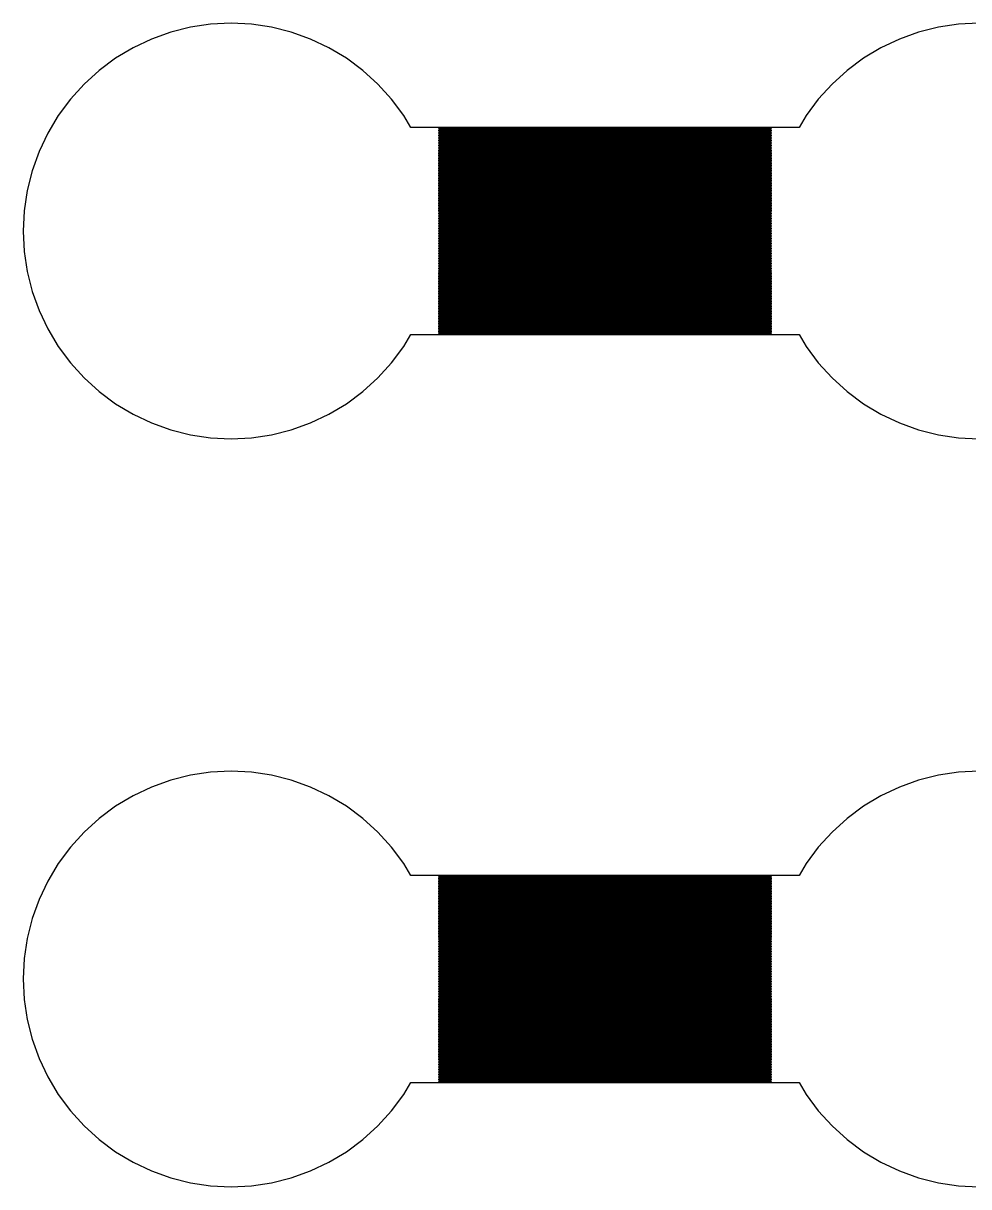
# Model space of a CAD drawing. Extents: x -73 to 181, y -8 to 80.
# Drawn here: x 2 to 13.38, y 2 to 16 of the extents above; entities that cross this region are included whole.
import ezdxf

# ---------------------------------------------------------------- set-up
doc = ezdxf.new("R2010")
doc.units = 0

msp = doc.modelspace()

# ---------------------------------------------------------------- linework, layer by layer
for p, q in [((4.25496, 15.988), (4.01228, 15.952)), ((4.5, 16), (4.25496, 15.988)), ((4.74506, 15.988), (4.5, 16)), ((4.98773, 15.952), (4.74506, 15.988)), ((13.2549, 15.988), (13.0123, 15.952)), ((13.5, 16), (13.2549, 15.988)), ((3.77429, 15.8923), (3.5433, 15.8097)), ((4.01228, 15.952), (3.77429, 15.8923)), ((5.22572, 15.8923), (4.98773, 15.952)), ((5.45671, 15.8097), (5.22572, 15.8923)), ((12.7743, 15.8923), (12.5433, 15.8097)), ((13.0123, 15.952), (12.7743, 15.8923)), ((3.32152, 15.7048), (3.11108, 15.5787)), ((3.5433, 15.8097), (3.32152, 15.7048)), ((5.6785, 15.7048), (5.45671, 15.8097)), ((5.88893, 15.5787), (5.6785, 15.7048)), ((12.3215, 15.7048), (12.1111, 15.5787)), ((12.5433, 15.8097), (12.3215, 15.7048)), ((3.11108, 15.5787), (2.91403, 15.4325)), ((6.08598, 15.4325), (5.88893, 15.5787)), ((12.1111, 15.5787), (11.914, 15.4325)), ((2.91403, 15.4325), (2.73224, 15.2678)), ((6.26778, 15.2678), (6.08598, 15.4325)), ((11.914, 15.4325), (11.7322, 15.2678)), ((2.73224, 15.2678), (2.56747, 15.086)), ((6.43254, 15.086), (6.26778, 15.2678)), ((11.7322, 15.2678), (11.5675, 15.086)), ((2.56747, 15.086), (2.42134, 14.8889)), ((6.57867, 14.8889), (6.43254, 15.086)), ((11.5675, 15.086), (11.4213, 14.8889)), ((2.42134, 14.8889), (2.29521, 14.6785)), ((6.66493, 14.745), (6.57867, 14.8889)), ((11.4213, 14.8889), (11.3351, 14.745)), ((11.3351, 14.745), (6.66493, 14.745)), ((7, 14.725), (7, 14.735)), ((7, 14.735), (11, 14.735)), ((11, 14.725), (7, 14.725)), ((7, 14.705), (7, 14.715)), ((7, 14.715), (11, 14.715)), ((11, 14.705), (7, 14.705)), ((11, 14.735), (11, 14.725)), ((11, 14.715), (11, 14.705)), ((2.29521, 14.6785), (2.19031, 14.4567)), ((7, 14.685), (7, 14.695)), ((7, 14.695), (11, 14.695)), ((11, 14.685), (7, 14.685)), ((7, 14.665), (7, 14.675)), ((7, 14.675), (11, 14.675)), ((11, 14.665), (7, 14.665)), ((7, 14.645), (7, 14.655)), ((7, 14.655), (11, 14.655)), ((11, 14.645), (7, 14.645)), ((7, 14.625), (7, 14.635)), ((7, 14.635), (11, 14.635)), ((11, 14.625), (7, 14.625)), ((7, 14.605), (7, 14.615)), ((7, 14.615), (11, 14.615)), ((11, 14.605), (7, 14.605)), ((7, 14.585), (7, 14.595)), ((7, 14.595), (11, 14.595)), ((11, 14.585), (7, 14.585)), ((7, 14.565), (7, 14.575)), ((7, 14.575), (11, 14.575)), ((11, 14.565), (7, 14.565)), ((11, 14.695), (11, 14.685)), ((11, 14.675), (11, 14.665)), ((11, 14.655), (11, 14.645)), ((11, 14.635), (11, 14.625)), ((11, 14.615), (11, 14.605)), ((11, 14.595), (11, 14.585)), ((11, 14.575), (11, 14.565)), ((2.19031, 14.4567), (2.10765, 14.2257)), ((7, 14.545), (7, 14.555)), ((7, 14.555), (11, 14.555)), ((11, 14.545), (7, 14.545)), ((7, 14.525), (7, 14.535)), ((7, 14.535), (11, 14.535)), ((11, 14.525), (7, 14.525)), ((7, 14.505), (7, 14.515)), ((7, 14.515), (11, 14.515)), ((11, 14.505), (7, 14.505)), ((7, 14.485), (7, 14.495)), ((7, 14.495), (11, 14.495)), ((11, 14.485), (7, 14.485)), ((7, 14.465), (7, 14.475)), ((7, 14.475), (11, 14.475)), ((11, 14.465), (7, 14.465)), ((7, 14.445), (7, 14.455)), ((7, 14.455), (11, 14.455)), ((11, 14.445), (7, 14.445)), ((7, 14.425), (7, 14.435)), ((7, 14.435), (11, 14.435)), ((11, 14.425), (7, 14.425)), ((11, 14.555), (11, 14.545)), ((11, 14.535), (11, 14.525)), ((11, 14.515), (11, 14.505)), ((11, 14.495), (11, 14.485)), ((11, 14.475), (11, 14.465)), ((11, 14.455), (11, 14.445)), ((11, 14.435), (11, 14.425)), ((7, 14.405), (7, 14.415)), ((7, 14.415), (11, 14.415)), ((11, 14.405), (7, 14.405)), ((7, 14.385), (7, 14.395)), ((7, 14.395), (11, 14.395)), ((11, 14.385), (7, 14.385)), ((7, 14.365), (7, 14.375)), ((7, 14.375), (11, 14.375)), ((11, 14.365), (7, 14.365)), ((7, 14.345), (7, 14.355)), ((7, 14.355), (11, 14.355)), ((11, 14.345), (7, 14.345)), ((7, 14.325), (7, 14.335)), ((7, 14.335), (11, 14.335)), ((11, 14.325), (7, 14.325)), ((7, 14.305), (7, 14.315)), ((7, 14.315), (11, 14.315)), ((11, 14.305), (7, 14.305)), ((7, 14.285), (7, 14.295)), ((7, 14.295), (11, 14.295)), ((11, 14.285), (7, 14.285)), ((11, 14.415), (11, 14.405)), ((11, 14.395), (11, 14.385)), ((11, 14.375), (11, 14.365)), ((11, 14.355), (11, 14.345)), ((11, 14.335), (11, 14.325)), ((11, 14.315), (11, 14.305)), ((11, 14.295), (11, 14.285)), ((2.10765, 14.2257), (2.04805, 13.9877)), ((7, 14.265), (7, 14.275)), ((7, 14.275), (11, 14.275)), ((11, 14.265), (7, 14.265)), ((7, 14.245), (7, 14.255)), ((7, 14.255), (11, 14.255)), ((11, 14.245), (7, 14.245)), ((7, 14.225), (7, 14.235)), ((7, 14.235), (11, 14.235)), ((11, 14.225), (7, 14.225)), ((7, 14.205), (7, 14.215)), ((7, 14.215), (11, 14.215)), ((11, 14.205), (7, 14.205)), ((7, 14.185), (7, 14.195)), ((7, 14.195), (11, 14.195)), ((11, 14.185), (7, 14.185)), ((7, 14.165), (7, 14.175)), ((7, 14.175), (11, 14.175)), ((11, 14.165), (7, 14.165)), ((7, 14.145), (7, 14.155)), ((7, 14.155), (11, 14.155)), ((11, 14.145), (7, 14.145)), ((11, 14.275), (11, 14.265)), ((11, 14.255), (11, 14.245)), ((11, 14.235), (11, 14.225)), ((11, 14.215), (11, 14.205)), ((11, 14.195), (11, 14.185)), ((11, 14.175), (11, 14.165)), ((11, 14.155), (11, 14.145)), ((7, 14.125), (7, 14.135)), ((7, 14.135), (11, 14.135)), ((11, 14.125), (7, 14.125)), ((7, 14.105), (7, 14.115)), ((7, 14.115), (11, 14.115)), ((11, 14.105), (7, 14.105)), ((7, 14.085), (7, 14.095)), ((7, 14.095), (11, 14.095)), ((11, 14.085), (7, 14.085)), ((7, 14.065), (7, 14.075)), ((7, 14.075), (11, 14.075)), ((11, 14.065), (7, 14.065)), ((7, 14.045), (7, 14.055)), ((7, 14.055), (11, 14.055)), ((11, 14.045), (7, 14.045)), ((7, 14.025), (7, 14.035)), ((7, 14.035), (11, 14.035)), ((11, 14.025), (7, 14.025)), ((7, 14.005), (7, 14.015)), ((7, 14.015), (11, 14.015)), ((11, 14.005), (7, 14.005)), ((11, 14.135), (11, 14.125)), ((11, 14.115), (11, 14.105)), ((11, 14.095), (11, 14.085)), ((11, 14.075), (11, 14.065)), ((11, 14.055), (11, 14.045)), ((11, 14.035), (11, 14.025)), ((11, 14.015), (11, 14.005)), ((2.04805, 13.9877), (2.01204, 13.745)), ((7, 13.985), (7, 13.995)), ((7, 13.995), (11, 13.995)), ((11, 13.985), (7, 13.985)), ((7, 13.965), (7, 13.975)), ((7, 13.975), (11, 13.975)), ((11, 13.965), (7, 13.965)), ((7, 13.945), (7, 13.955)), ((7, 13.955), (11, 13.955)), ((11, 13.945), (7, 13.945)), ((7, 13.925), (7, 13.935)), ((7, 13.935), (11, 13.935)), ((11, 13.925), (7, 13.925)), ((7, 13.905), (7, 13.915)), ((7, 13.915), (11, 13.915)), ((11, 13.905), (7, 13.905)), ((7, 13.885), (7, 13.895)), ((7, 13.895), (11, 13.895)), ((11, 13.885), (7, 13.885)), ((7, 13.865), (7, 13.875)), ((7, 13.875), (11, 13.875)), ((11, 13.865), (7, 13.865)), ((11, 13.995), (11, 13.985)), ((11, 13.975), (11, 13.965)), ((11, 13.955), (11, 13.945)), ((11, 13.935), (11, 13.925)), ((11, 13.915), (11, 13.905)), ((11, 13.895), (11, 13.885)), ((11, 13.875), (11, 13.865)), ((2.01204, 13.745), (2, 13.5)), ((7, 13.845), (7, 13.855)), ((7, 13.855), (11, 13.855)), ((11, 13.845), (7, 13.845)), ((7, 13.825), (7, 13.835)), ((7, 13.835), (11, 13.835)), ((11, 13.825), (7, 13.825)), ((7, 13.805), (7, 13.815)), ((7, 13.815), (11, 13.815)), ((11, 13.805), (7, 13.805)), ((7, 13.785), (7, 13.795)), ((7, 13.795), (11, 13.795)), ((11, 13.785), (7, 13.785)), ((7, 13.765), (7, 13.775)), ((7, 13.775), (11, 13.775)), ((11, 13.765), (7, 13.765)), ((7, 13.745), (7, 13.755)), ((7, 13.755), (11, 13.755)), ((11, 13.745), (7, 13.745)), ((7, 13.725), (7, 13.735)), ((7, 13.735), (11, 13.735)), ((11, 13.725), (7, 13.725)), ((11, 13.855), (11, 13.845)), ((11, 13.835), (11, 13.825)), ((11, 13.815), (11, 13.805)), ((11, 13.795), (11, 13.785)), ((11, 13.775), (11, 13.765)), ((11, 13.755), (11, 13.745)), ((11, 13.735), (11, 13.725)), ((7, 13.705), (7, 13.715)), ((7, 13.715), (11, 13.715)), ((11, 13.705), (7, 13.705)), ((7, 13.685), (7, 13.695)), ((7, 13.695), (11, 13.695)), ((11, 13.685), (7, 13.685)), ((7, 13.665), (7, 13.675)), ((7, 13.675), (11, 13.675)), ((11, 13.665), (7, 13.665)), ((7, 13.645), (7, 13.655)), ((7, 13.655), (11, 13.655)), ((11, 13.645), (7, 13.645)), ((7, 13.625), (7, 13.635)), ((7, 13.635), (11, 13.635)), ((11, 13.625), (7, 13.625)), ((7, 13.605), (7, 13.615)), ((7, 13.615), (11, 13.615)), ((11, 13.605), (7, 13.605)), ((7, 13.585), (7, 13.595)), ((7, 13.595), (11, 13.595)), ((11, 13.585), (7, 13.585)), ((11, 13.715), (11, 13.705)), ((11, 13.695), (11, 13.685)), ((11, 13.675), (11, 13.665)), ((11, 13.655), (11, 13.645)), ((11, 13.635), (11, 13.625)), ((11, 13.615), (11, 13.605)), ((11, 13.595), (11, 13.585)), ((2, 13.5), (2.01204, 13.255)), ((7, 13.565), (7, 13.575)), ((7, 13.575), (11, 13.575)), ((11, 13.565), (7, 13.565)), ((7, 13.545), (7, 13.555)), ((7, 13.555), (11, 13.555)), ((11, 13.545), (7, 13.545)), ((7, 13.525), (7, 13.535)), ((7, 13.535), (11, 13.535)), ((11, 13.525), (7, 13.525)), ((7, 13.505), (7, 13.515)), ((7, 13.515), (11, 13.515)), ((11, 13.505), (7, 13.505)), ((7, 13.485), (7, 13.495)), ((7, 13.495), (11, 13.495)), ((11, 13.485), (7, 13.485)), ((7, 13.465), (7, 13.475)), ((7, 13.475), (11, 13.475)), ((11, 13.465), (7, 13.465)), ((7, 13.445), (7, 13.455)), ((7, 13.455), (11, 13.455)), ((11, 13.445), (7, 13.445)), ((11, 13.575), (11, 13.565)), ((11, 13.555), (11, 13.545)), ((11, 13.535), (11, 13.525)), ((11, 13.515), (11, 13.505)), ((11, 13.495), (11, 13.485)), ((11, 13.475), (11, 13.465)), ((11, 13.455), (11, 13.445)), ((7, 13.425), (7, 13.435)), ((7, 13.435), (11, 13.435)), ((11, 13.425), (7, 13.425)), ((7, 13.405), (7, 13.415)), ((7, 13.415), (11, 13.415)), ((11, 13.405), (7, 13.405)), ((7, 13.385), (7, 13.395)), ((7, 13.395), (11, 13.395)), ((11, 13.385), (7, 13.385)), ((7, 13.365), (7, 13.375)), ((7, 13.375), (11, 13.375)), ((11, 13.365), (7, 13.365)), ((7, 13.345), (7, 13.355)), ((7, 13.355), (11, 13.355)), ((11, 13.345), (7, 13.345)), ((7, 13.325), (7, 13.335)), ((7, 13.335), (11, 13.335)), ((11, 13.325), (7, 13.325)), ((7, 13.305), (7, 13.315)), ((7, 13.315), (11, 13.315)), ((11, 13.305), (7, 13.305)), ((11, 13.435), (11, 13.425)), ((11, 13.415), (11, 13.405)), ((11, 13.395), (11, 13.385)), ((11, 13.375), (11, 13.365)), ((11, 13.355), (11, 13.345)), ((11, 13.335), (11, 13.325)), ((11, 13.315), (11, 13.305)), ((2.01204, 13.255), (2.04805, 13.0123)), ((7, 13.285), (7, 13.295)), ((7, 13.295), (11, 13.295)), ((11, 13.285), (7, 13.285)), ((7, 13.265), (7, 13.275)), ((7, 13.275), (11, 13.275)), ((11, 13.265), (7, 13.265)), ((7, 13.245), (7, 13.255)), ((7, 13.255), (11, 13.255)), ((11, 13.245), (7, 13.245)), ((7, 13.225), (7, 13.235)), ((7, 13.235), (11, 13.235)), ((11, 13.225), (7, 13.225)), ((7, 13.205), (7, 13.215)), ((7, 13.215), (11, 13.215)), ((11, 13.205), (7, 13.205)), ((7, 13.185), (7, 13.195)), ((7, 13.195), (11, 13.195)), ((11, 13.185), (7, 13.185)), ((7, 13.165), (7, 13.175)), ((7, 13.175), (11, 13.175)), ((11, 13.165), (7, 13.165)), ((11, 13.295), (11, 13.285)), ((11, 13.275), (11, 13.265)), ((11, 13.255), (11, 13.245)), ((11, 13.235), (11, 13.225)), ((11, 13.215), (11, 13.205)), ((11, 13.195), (11, 13.185)), ((11, 13.175), (11, 13.165)), ((7, 13.145), (7, 13.155)), ((7, 13.155), (11, 13.155)), ((11, 13.145), (7, 13.145)), ((7, 13.125), (7, 13.135)), ((7, 13.135), (11, 13.135)), ((11, 13.125), (7, 13.125)), ((7, 13.105), (7, 13.115)), ((7, 13.115), (11, 13.115)), ((11, 13.105), (7, 13.105)), ((7, 13.085), (7, 13.095)), ((7, 13.095), (11, 13.095)), ((11, 13.085), (7, 13.085)), ((7, 13.065), (7, 13.075)), ((7, 13.075), (11, 13.075)), ((11, 13.065), (7, 13.065)), ((7, 13.045), (7, 13.055)), ((7, 13.055), (11, 13.055)), ((11, 13.045), (7, 13.045)), ((7, 13.025), (7, 13.035)), ((7, 13.035), (11, 13.035)), ((11, 13.025), (7, 13.025)), ((11, 13.155), (11, 13.145)), ((11, 13.135), (11, 13.125)), ((11, 13.115), (11, 13.105)), ((11, 13.095), (11, 13.085)), ((11, 13.075), (11, 13.065)), ((11, 13.055), (11, 13.045)), ((11, 13.035), (11, 13.025)), ((2.04805, 13.0123), (2.10765, 12.7743)), ((7, 13.005), (7, 13.015)), ((7, 13.015), (11, 13.015)), ((11, 13.005), (7, 13.005)), ((7, 12.985), (7, 12.995)), ((7, 12.995), (11, 12.995)), ((11, 12.985), (7, 12.985)), ((7, 12.965), (7, 12.975)), ((7, 12.975), (11, 12.975)), ((11, 12.965), (7, 12.965)), ((7, 12.945), (7, 12.955)), ((7, 12.955), (11, 12.955)), ((11, 12.945), (7, 12.945)), ((7, 12.925), (7, 12.935)), ((7, 12.935), (11, 12.935)), ((11, 12.925), (7, 12.925)), ((7, 12.905), (7, 12.915)), ((7, 12.915), (11, 12.915)), ((11, 12.905), (7, 12.905)), ((7, 12.885), (7, 12.895)), ((7, 12.895), (11, 12.895)), ((11, 12.885), (7, 12.885)), ((11, 13.015), (11, 13.005)), ((11, 12.995), (11, 12.985)), ((11, 12.975), (11, 12.965)), ((11, 12.955), (11, 12.945)), ((11, 12.935), (11, 12.925)), ((11, 12.915), (11, 12.905)), ((11, 12.895), (11, 12.885)), ((2.10765, 12.7743), (2.19031, 12.5433)), ((7, 12.865), (7, 12.875)), ((7, 12.875), (11, 12.875)), ((11, 12.865), (7, 12.865)), ((7, 12.845), (7, 12.855)), ((7, 12.855), (11, 12.855)), ((11, 12.845), (7, 12.845)), ((7, 12.825), (7, 12.835)), ((7, 12.835), (11, 12.835)), ((11, 12.825), (7, 12.825)), ((7, 12.805), (7, 12.815)), ((7, 12.815), (11, 12.815)), ((11, 12.805), (7, 12.805)), ((7, 12.785), (7, 12.795)), ((7, 12.795), (11, 12.795)), ((11, 12.785), (7, 12.785)), ((7, 12.765), (7, 12.775)), ((7, 12.775), (11, 12.775)), ((11, 12.765), (7, 12.765)), ((7, 12.745), (7, 12.755)), ((7, 12.755), (11, 12.755)), ((11, 12.745), (7, 12.745)), ((11, 12.875), (11, 12.865)), ((11, 12.855), (11, 12.845)), ((11, 12.835), (11, 12.825)), ((11, 12.815), (11, 12.805)), ((11, 12.795), (11, 12.785)), ((11, 12.775), (11, 12.765)), ((11, 12.755), (11, 12.745)), ((7, 12.725), (7, 12.735)), ((7, 12.735), (11, 12.735)), ((11, 12.725), (7, 12.725)), ((7, 12.705), (7, 12.715)), ((7, 12.715), (11, 12.715)), ((11, 12.705), (7, 12.705)), ((7, 12.685), (7, 12.695)), ((7, 12.695), (11, 12.695)), ((11, 12.685), (7, 12.685)), ((7, 12.665), (7, 12.675)), ((7, 12.675), (11, 12.675)), ((11, 12.665), (7, 12.665)), ((7, 12.645), (7, 12.655)), ((7, 12.655), (11, 12.655)), ((11, 12.645), (7, 12.645)), ((7, 12.625), (7, 12.635)), ((7, 12.635), (11, 12.635)), ((11, 12.625), (7, 12.625)), ((7, 12.605), (7, 12.615)), ((7, 12.615), (11, 12.615)), ((11, 12.605), (7, 12.605)), ((11, 12.735), (11, 12.725)), ((11, 12.715), (11, 12.705)), ((11, 12.695), (11, 12.685)), ((11, 12.675), (11, 12.665)), ((11, 12.655), (11, 12.645)), ((11, 12.635), (11, 12.625)), ((11, 12.615), (11, 12.605)), ((2.19031, 12.5433), (2.29521, 12.3215)), ((7, 12.585), (7, 12.595)), ((7, 12.595), (11, 12.595)), ((11, 12.585), (7, 12.585)), ((7, 12.565), (7, 12.575)), ((7, 12.575), (11, 12.575)), ((11, 12.565), (7, 12.565)), ((7, 12.545), (7, 12.555)), ((7, 12.555), (11, 12.555)), ((11, 12.545), (7, 12.545)), ((7, 12.525), (7, 12.535)), ((7, 12.535), (11, 12.535)), ((11, 12.525), (7, 12.525)), ((7, 12.505), (7, 12.515)), ((7, 12.515), (11, 12.515)), ((11, 12.505), (7, 12.505)), ((7, 12.485), (7, 12.495)), ((7, 12.495), (11, 12.495)), ((11, 12.485), (7, 12.485)), ((7, 12.465), (7, 12.475)), ((7, 12.475), (11, 12.475)), ((11, 12.465), (7, 12.465)), ((11, 12.595), (11, 12.585)), ((11, 12.575), (11, 12.565)), ((11, 12.555), (11, 12.545)), ((11, 12.535), (11, 12.525)), ((11, 12.515), (11, 12.505)), ((11, 12.495), (11, 12.485)), ((11, 12.475), (11, 12.465)), ((2.29521, 12.3215), (2.42134, 12.1111)), ((7, 12.445), (7, 12.455)), ((7, 12.455), (11, 12.455)), ((11, 12.445), (7, 12.445)), ((7, 12.425), (7, 12.435)), ((7, 12.435), (11, 12.435)), ((11, 12.425), (7, 12.425)), ((7, 12.405), (7, 12.415)), ((7, 12.415), (11, 12.415)), ((11, 12.405), (7, 12.405)), ((7, 12.385), (7, 12.395)), ((7, 12.395), (11, 12.395)), ((11, 12.385), (7, 12.385)), ((7, 12.365), (7, 12.375)), ((7, 12.375), (11, 12.375)), ((11, 12.365), (7, 12.365)), ((7, 12.345), (7, 12.355)), ((7, 12.355), (11, 12.355)), ((11, 12.345), (7, 12.345)), ((7, 12.325), (7, 12.335)), ((7, 12.335), (11, 12.335)), ((11, 12.325), (7, 12.325)), ((11, 12.455), (11, 12.445)), ((11, 12.435), (11, 12.425)), ((11, 12.415), (11, 12.405)), ((11, 12.395), (11, 12.385)), ((11, 12.375), (11, 12.365)), ((11, 12.355), (11, 12.345)), ((11, 12.335), (11, 12.325)), ((6.57867, 12.1111), (6.66493, 12.255)), ((6.66493, 12.255), (11.3351, 12.255)), ((7, 12.305), (7, 12.315)), ((7, 12.315), (11, 12.315)), ((11, 12.305), (7, 12.305)), ((7, 12.285), (7, 12.295)), ((7, 12.295), (11, 12.295)), ((11, 12.285), (7, 12.285)), ((7, 12.265), (7, 12.275)), ((7, 12.275), (11, 12.275)), ((11, 12.265), (7, 12.265)), ((11, 12.315), (11, 12.305)), ((11, 12.295), (11, 12.285)), ((11, 12.275), (11, 12.265)), ((11.3351, 12.255), (11.4213, 12.1111)), ((2.42134, 12.1111), (2.56747, 11.914)), ((6.43254, 11.914), (6.57867, 12.1111)), ((11.4213, 12.1111), (11.5675, 11.914)), ((2.56747, 11.914), (2.73224, 11.7322)), ((6.26778, 11.7322), (6.43254, 11.914)), ((11.5675, 11.914), (11.7322, 11.7322)), ((2.73224, 11.7322), (2.91403, 11.5675)), ((6.08598, 11.5675), (6.26778, 11.7322)), ((11.7322, 11.7322), (11.914, 11.5675)), ((2.91403, 11.5675), (3.11108, 11.4213)), ((5.88893, 11.4213), (6.08598, 11.5675)), ((11.914, 11.5675), (12.1111, 11.4213)), ((3.11108, 11.4213), (3.32152, 11.2952)), ((5.6785, 11.2952), (5.88893, 11.4213)), ((12.1111, 11.4213), (12.3215, 11.2952)), ((3.32152, 11.2952), (3.5433, 11.1903)), ((5.45671, 11.1903), (5.6785, 11.2952)), ((12.3215, 11.2952), (12.5433, 11.1903)), ((3.5433, 11.1903), (3.77429, 11.1077)), ((3.77429, 11.1077), (4.01228, 11.048)), ((4.98773, 11.048), (5.22572, 11.1077)), ((5.22572, 11.1077), (5.45671, 11.1903)), ((12.5433, 11.1903), (12.7743, 11.1077)), ((12.7743, 11.1077), (13.0123, 11.048)), ((4.01228, 11.048), (4.25496, 11.012)), ((4.25496, 11.012), (4.5, 11)), ((4.5, 11), (4.74506, 11.012)), ((4.74506, 11.012), (4.98773, 11.048)), ((13.0123, 11.048), (13.2549, 11.012)), ((13.2549, 11.012), (13.5, 11)), ((3.77429, 6.89235), (3.5433, 6.80969)), ((4.01228, 6.95195), (3.77429, 6.89235)), ((4.25496, 6.98796), (4.01228, 6.95195)), ((4.5, 7), (4.25496, 6.98796)), ((4.74506, 6.98796), (4.5, 7)), ((4.98773, 6.95195), (4.74506, 6.98796)), ((5.22572, 6.89235), (4.98773, 6.95195)), ((5.45671, 6.80969), (5.22572, 6.89235)), ((12.7743, 6.89235), (12.5433, 6.80969)), ((13.0123, 6.95195), (12.7743, 6.89235)), ((13.2549, 6.98796), (13.0123, 6.95195)), ((13.5, 7), (13.2549, 6.98796)), ((3.5433, 6.80969), (3.32152, 6.70479)), ((5.6785, 6.70479), (5.45671, 6.80969)), ((12.5433, 6.80969), (12.3215, 6.70479)), ((3.32152, 6.70479), (3.11108, 6.57866)), ((5.88893, 6.57866), (5.6785, 6.70479)), ((12.3215, 6.70479), (12.1111, 6.57866)), ((3.11108, 6.57866), (2.91403, 6.43253)), ((6.08598, 6.43253), (5.88893, 6.57866)), ((12.1111, 6.57866), (11.914, 6.43253)), ((2.91403, 6.43253), (2.73224, 6.26776)), ((6.26778, 6.26776), (6.08598, 6.43253)), ((11.914, 6.43253), (11.7322, 6.26776)), ((2.73224, 6.26776), (2.56747, 6.08597)), ((6.43254, 6.08597), (6.26778, 6.26776)), ((11.7322, 6.26776), (11.5675, 6.08597)), ((2.56747, 6.08597), (2.42134, 5.88892)), ((6.57867, 5.88892), (6.43254, 6.08597)), ((11.5675, 6.08597), (11.4213, 5.88892)), ((2.42134, 5.88892), (2.29521, 5.67848)), ((6.66493, 5.745), (6.57867, 5.88892)), ((11.4213, 5.88892), (11.3351, 5.745)), ((11.3351, 5.745), (6.66493, 5.745)), ((2.29521, 5.67848), (2.19031, 5.4567)), ((7, 5.72499), (7, 5.73499)), ((7, 5.73499), (11, 5.73499)), ((11, 5.72499), (7, 5.72499)), ((7, 5.70499), (7, 5.715)), ((7, 5.715), (11, 5.715)), ((11, 5.70499), (7, 5.70499)), ((7, 5.685), (7, 5.69499)), ((7, 5.69499), (11, 5.69499)), ((11, 5.685), (7, 5.685)), ((7, 5.66499), (7, 5.67499)), ((7, 5.67499), (11, 5.67499)), ((11, 5.66499), (7, 5.66499)), ((7, 5.64499), (7, 5.655)), ((7, 5.655), (11, 5.655)), ((11, 5.64499), (7, 5.64499)), ((7, 5.625), (7, 5.63499)), ((7, 5.63499), (11, 5.63499)), ((11, 5.625), (7, 5.625)), ((7, 5.605), (7, 5.61499)), ((7, 5.61499), (11, 5.61499)), ((11, 5.605), (7, 5.605)), ((11, 5.73499), (11, 5.72499)), ((11, 5.715), (11, 5.70499)), ((11, 5.69499), (11, 5.685)), ((11, 5.67499), (11, 5.66499)), ((11, 5.655), (11, 5.64499)), ((11, 5.63499), (11, 5.625)), ((11, 5.61499), (11, 5.605)), ((7, 5.58499), (7, 5.59499)), ((7, 5.59499), (11, 5.59499)), ((11, 5.58499), (7, 5.58499)), ((7, 5.56499), (7, 5.575)), ((7, 5.575), (11, 5.575)), ((11, 5.56499), (7, 5.56499)), ((7, 5.545), (7, 5.55499)), ((7, 5.55499), (11, 5.55499)), ((11, 5.545), (7, 5.545)), ((7, 5.52499), (7, 5.53499)), ((7, 5.53499), (11, 5.53499)), ((11, 5.52499), (7, 5.52499)), ((7, 5.50499), (7, 5.515)), ((7, 5.515), (11, 5.515)), ((11, 5.50499), (7, 5.50499)), ((7, 5.48499), (7, 5.495)), ((7, 5.495), (11, 5.495)), ((11, 5.48499), (7, 5.48499)), ((7, 5.465), (7, 5.47499)), ((7, 5.47499), (11, 5.47499)), ((11, 5.465), (7, 5.465)), ((11, 5.59499), (11, 5.58499)), ((11, 5.575), (11, 5.56499)), ((11, 5.55499), (11, 5.545)), ((11, 5.53499), (11, 5.52499)), ((11, 5.515), (11, 5.50499)), ((11, 5.495), (11, 5.48499)), ((11, 5.47499), (11, 5.465)), ((2.19031, 5.4567), (2.10765, 5.22571)), ((7, 5.44499), (7, 5.45499)), ((7, 5.45499), (11, 5.45499)), ((11, 5.44499), (7, 5.44499)), ((7, 5.42499), (7, 5.435)), ((7, 5.435), (11, 5.435)), ((11, 5.42499), (7, 5.42499)), ((7, 5.405), (7, 5.41499)), ((7, 5.41499), (11, 5.41499)), ((11, 5.405), (7, 5.405)), ((7, 5.38499), (7, 5.39499)), ((7, 5.39499), (11, 5.39499)), ((11, 5.38499), (7, 5.38499)), ((7, 5.36499), (7, 5.375)), ((7, 5.375), (11, 5.375)), ((11, 5.36499), (7, 5.36499)), ((7, 5.34499), (7, 5.355)), ((7, 5.355), (11, 5.355)), ((11, 5.34499), (7, 5.34499)), ((7, 5.325), (7, 5.33499)), ((7, 5.33499), (11, 5.33499)), ((11, 5.325), (7, 5.325)), ((11, 5.45499), (11, 5.44499)), ((11, 5.435), (11, 5.42499)), ((11, 5.41499), (11, 5.405)), ((11, 5.39499), (11, 5.38499)), ((11, 5.375), (11, 5.36499)), ((11, 5.355), (11, 5.34499)), ((11, 5.33499), (11, 5.325)), ((2.10765, 5.22571), (2.04805, 4.98772)), ((7, 5.30499), (7, 5.31499)), ((7, 5.31499), (11, 5.31499)), ((11, 5.30499), (7, 5.30499)), ((7, 5.28499), (7, 5.295)), ((7, 5.295), (11, 5.295)), ((11, 5.28499), (7, 5.28499)), ((7, 5.265), (7, 5.27499)), ((7, 5.27499), (11, 5.27499)), ((11, 5.265), (7, 5.265)), ((7, 5.245), (7, 5.25499)), ((7, 5.25499), (11, 5.25499)), ((11, 5.245), (7, 5.245)), ((7, 5.22499), (7, 5.23499)), ((7, 5.23499), (11, 5.23499)), ((11, 5.22499), (7, 5.22499)), ((7, 5.20499), (7, 5.215)), ((7, 5.215), (11, 5.215)), ((11, 5.20499), (7, 5.20499)), ((7, 5.185), (7, 5.19499)), ((7, 5.19499), (11, 5.19499)), ((11, 5.185), (7, 5.185)), ((11, 5.31499), (11, 5.30499)), ((11, 5.295), (11, 5.28499)), ((11, 5.27499), (11, 5.265)), ((11, 5.25499), (11, 5.245)), ((11, 5.23499), (11, 5.22499)), ((11, 5.215), (11, 5.20499)), ((11, 5.19499), (11, 5.185)), ((7, 5.16499), (7, 5.17499)), ((7, 5.17499), (11, 5.17499)), ((11, 5.16499), (7, 5.16499)), ((7, 5.14499), (7, 5.155)), ((7, 5.155), (11, 5.155)), ((11, 5.14499), (7, 5.14499)), ((7, 5.125), (7, 5.13499)), ((7, 5.13499), (11, 5.13499)), ((11, 5.125), (7, 5.125)), ((7, 5.105), (7, 5.11499)), ((7, 5.11499), (11, 5.11499)), ((11, 5.105), (7, 5.105)), ((7, 5.08499), (7, 5.09499)), ((7, 5.09499), (11, 5.09499)), ((11, 5.08499), (7, 5.08499)), ((7, 5.06499), (7, 5.075)), ((7, 5.075), (11, 5.075)), ((11, 5.06499), (7, 5.06499)), ((7, 5.045), (7, 5.05499)), ((7, 5.05499), (11, 5.05499)), ((11, 5.045), (7, 5.045)), ((11, 5.17499), (11, 5.16499)), ((11, 5.155), (11, 5.14499)), ((11, 5.13499), (11, 5.125)), ((11, 5.11499), (11, 5.105)), ((11, 5.09499), (11, 5.08499)), ((11, 5.075), (11, 5.06499)), ((11, 5.05499), (11, 5.045)), ((2.04805, 4.98772), (2.01204, 4.74504)), ((7, 5.02499), (7, 5.03499)), ((7, 5.03499), (11, 5.03499)), ((11, 5.02499), (7, 5.02499)), ((7, 5.00499), (7, 5.015)), ((7, 5.015), (11, 5.015)), ((11, 5.00499), (7, 5.00499)), ((7, 4.98499), (7, 4.995)), ((7, 4.995), (11, 4.995)), ((11, 4.98499), (7, 4.98499)), ((7, 4.965), (7, 4.97499)), ((7, 4.97499), (11, 4.97499)), ((11, 4.965), (7, 4.965)), ((7, 4.94499), (7, 4.95499)), ((7, 4.95499), (11, 4.95499)), ((11, 4.94499), (7, 4.94499)), ((7, 4.92499), (7, 4.935)), ((7, 4.935), (11, 4.935)), ((11, 4.92499), (7, 4.92499)), ((7, 4.905), (7, 4.91499)), ((7, 4.91499), (11, 4.91499)), ((11, 4.905), (7, 4.905)), ((11, 5.03499), (11, 5.02499)), ((11, 5.015), (11, 5.00499)), ((11, 4.995), (11, 4.98499)), ((11, 4.97499), (11, 4.965)), ((11, 4.95499), (11, 4.94499)), ((11, 4.935), (11, 4.92499)), ((11, 4.91499), (11, 4.905)), ((7, 4.88499), (7, 4.89499)), ((7, 4.89499), (11, 4.89499)), ((11, 4.88499), (7, 4.88499)), ((7, 4.86499), (7, 4.875)), ((7, 4.875), (11, 4.875)), ((11, 4.86499), (7, 4.86499)), ((7, 4.84499), (7, 4.855)), ((7, 4.855), (11, 4.855)), ((11, 4.84499), (7, 4.84499)), ((7, 4.825), (7, 4.83499)), ((7, 4.83499), (11, 4.83499)), ((11, 4.825), (7, 4.825)), ((7, 4.80499), (7, 4.81499)), ((7, 4.81499), (11, 4.81499)), ((11, 4.80499), (7, 4.80499)), ((7, 4.78499), (7, 4.795)), ((7, 4.795), (11, 4.795)), ((11, 4.78499), (7, 4.78499)), ((7, 4.765), (7, 4.77499)), ((7, 4.77499), (11, 4.77499)), ((11, 4.765), (7, 4.765)), ((11, 4.89499), (11, 4.88499)), ((11, 4.875), (11, 4.86499)), ((11, 4.855), (11, 4.84499)), ((11, 4.83499), (11, 4.825)), ((11, 4.81499), (11, 4.80499)), ((11, 4.795), (11, 4.78499)), ((11, 4.77499), (11, 4.765)), ((2.01204, 4.74504), (2, 4.5)), ((7, 4.745), (7, 4.75499)), ((7, 4.75499), (11, 4.75499)), ((11, 4.745), (7, 4.745)), ((7, 4.72499), (7, 4.73499)), ((7, 4.73499), (11, 4.73499)), ((11, 4.72499), (7, 4.72499)), ((7, 4.70499), (7, 4.715)), ((7, 4.715), (11, 4.715)), ((11, 4.70499), (7, 4.70499)), ((7, 4.685), (7, 4.69499)), ((7, 4.69499), (11, 4.69499)), ((11, 4.685), (7, 4.685)), ((7, 4.66499), (7, 4.67499)), ((7, 4.67499), (11, 4.67499)), ((11, 4.66499), (7, 4.66499)), ((7, 4.64499), (7, 4.655)), ((7, 4.655), (11, 4.655)), ((11, 4.64499), (7, 4.64499)), ((7, 4.625), (7, 4.63499)), ((7, 4.63499), (11, 4.63499)), ((11, 4.625), (7, 4.625)), ((11, 4.75499), (11, 4.745)), ((11, 4.73499), (11, 4.72499)), ((11, 4.715), (11, 4.70499)), ((11, 4.69499), (11, 4.685)), ((11, 4.67499), (11, 4.66499)), ((11, 4.655), (11, 4.64499)), ((11, 4.63499), (11, 4.625)), ((2, 4.5), (2.01204, 4.25496)), ((7, 4.605), (7, 4.61499)), ((7, 4.61499), (11, 4.61499)), ((11, 4.605), (7, 4.605)), ((7, 4.58499), (7, 4.59499)), ((7, 4.59499), (11, 4.59499)), ((11, 4.58499), (7, 4.58499)), ((7, 4.56499), (7, 4.575)), ((7, 4.575), (11, 4.575)), ((11, 4.56499), (7, 4.56499)), ((7, 4.545), (7, 4.55499)), ((7, 4.55499), (11, 4.55499)), ((11, 4.545), (7, 4.545)), ((7, 4.52499), (7, 4.53499)), ((7, 4.53499), (11, 4.53499)), ((11, 4.52499), (7, 4.52499)), ((7, 4.50499), (7, 4.515)), ((7, 4.515), (11, 4.515)), ((11, 4.50499), (7, 4.50499)), ((7, 4.485), (7, 4.49501)), ((7, 4.49501), (11, 4.49501)), ((11, 4.485), (7, 4.485)), ((11, 4.61499), (11, 4.605)), ((11, 4.59499), (11, 4.58499)), ((11, 4.575), (11, 4.56499)), ((11, 4.55499), (11, 4.545)), ((11, 4.53499), (11, 4.52499)), ((11, 4.515), (11, 4.50499)), ((11, 4.49501), (11, 4.485)), ((7, 4.46501), (7, 4.47501)), ((7, 4.47501), (11, 4.47501)), ((11, 4.46501), (7, 4.46501)), ((7, 4.44501), (7, 4.455)), ((7, 4.455), (11, 4.455)), ((11, 4.44501), (7, 4.44501)), ((7, 4.425), (7, 4.43501)), ((7, 4.43501), (11, 4.43501)), ((11, 4.425), (7, 4.425)), ((7, 4.40501), (7, 4.41501)), ((7, 4.41501), (11, 4.41501)), ((11, 4.40501), (7, 4.40501)), ((7, 4.38501), (7, 4.395)), ((7, 4.395), (11, 4.395)), ((11, 4.38501), (7, 4.38501)), ((7, 4.36501), (7, 4.375)), ((7, 4.375), (11, 4.375)), ((11, 4.36501), (7, 4.36501)), ((7, 4.345), (7, 4.35501)), ((7, 4.35501), (11, 4.35501)), ((11, 4.345), (7, 4.345)), ((11, 4.47501), (11, 4.46501)), ((11, 4.455), (11, 4.44501)), ((11, 4.43501), (11, 4.425)), ((11, 4.41501), (11, 4.40501)), ((11, 4.395), (11, 4.38501)), ((11, 4.375), (11, 4.36501)), ((11, 4.35501), (11, 4.345)), ((2.01204, 4.25496), (2.04805, 4.01228)), ((7, 4.32501), (7, 4.33501)), ((7, 4.33501), (11, 4.33501)), ((11, 4.32501), (7, 4.32501)), ((7, 4.30501), (7, 4.315)), ((7, 4.315), (11, 4.315)), ((11, 4.30501), (7, 4.30501)), ((7, 4.285), (7, 4.29501)), ((7, 4.29501), (11, 4.29501)), ((11, 4.285), (7, 4.285)), ((7, 4.26501), (7, 4.27501)), ((7, 4.27501), (11, 4.27501)), ((11, 4.26501), (7, 4.26501)), ((7, 4.24501), (7, 4.255)), ((7, 4.255), (11, 4.255)), ((11, 4.24501), (7, 4.24501)), ((7, 4.22501), (7, 4.235)), ((7, 4.235), (11, 4.235)), ((11, 4.22501), (7, 4.22501)), ((7, 4.205), (7, 4.21501)), ((7, 4.21501), (11, 4.21501)), ((11, 4.205), (7, 4.205)), ((11, 4.33501), (11, 4.32501)), ((11, 4.315), (11, 4.30501)), ((11, 4.29501), (11, 4.285)), ((11, 4.27501), (11, 4.26501)), ((11, 4.255), (11, 4.24501)), ((11, 4.235), (11, 4.22501)), ((11, 4.21501), (11, 4.205)), ((7, 4.18501), (7, 4.19501)), ((7, 4.19501), (11, 4.19501)), ((11, 4.18501), (7, 4.18501)), ((7, 4.16501), (7, 4.175)), ((7, 4.175), (11, 4.175)), ((11, 4.16501), (7, 4.16501)), ((7, 4.145), (7, 4.15501)), ((7, 4.15501), (11, 4.15501)), ((11, 4.145), (7, 4.145)), ((7, 4.125), (7, 4.13501)), ((7, 4.13501), (11, 4.13501)), ((11, 4.125), (7, 4.125)), ((7, 4.10501), (7, 4.11501)), ((7, 4.11501), (11, 4.11501)), ((11, 4.10501), (7, 4.10501)), ((7, 4.08501), (7, 4.095)), ((7, 4.095), (11, 4.095)), ((11, 4.08501), (7, 4.08501)), ((7, 4.065), (7, 4.07501)), ((7, 4.07501), (11, 4.07501)), ((11, 4.065), (7, 4.065)), ((11, 4.19501), (11, 4.18501)), ((11, 4.175), (11, 4.16501)), ((11, 4.15501), (11, 4.145)), ((11, 4.13501), (11, 4.125)), ((11, 4.11501), (11, 4.10501)), ((11, 4.095), (11, 4.08501)), ((11, 4.07501), (11, 4.065)), ((2.04805, 4.01228), (2.10765, 3.77429)), ((7, 4.04501), (7, 4.05501)), ((7, 4.05501), (11, 4.05501)), ((11, 4.04501), (7, 4.04501)), ((7, 4.02501), (7, 4.035)), ((7, 4.035), (11, 4.035)), ((11, 4.02501), (7, 4.02501)), ((7, 4.005), (7, 4.01501)), ((7, 4.01501), (11, 4.01501)), ((11, 4.005), (7, 4.005)), ((7, 3.985), (7, 3.99501)), ((7, 3.99501), (11, 3.99501)), ((11, 3.985), (7, 3.985)), ((7, 3.96501), (7, 3.97501)), ((7, 3.97501), (11, 3.97501)), ((11, 3.96501), (7, 3.96501)), ((7, 3.94501), (7, 3.955)), ((7, 3.955), (11, 3.955)), ((11, 3.94501), (7, 3.94501)), ((7, 3.925), (7, 3.93501)), ((7, 3.93501), (11, 3.93501)), ((11, 3.925), (7, 3.925)), ((11, 4.05501), (11, 4.04501)), ((11, 4.035), (11, 4.02501)), ((11, 4.01501), (11, 4.005)), ((11, 3.99501), (11, 3.985)), ((11, 3.97501), (11, 3.96501)), ((11, 3.955), (11, 3.94501)), ((11, 3.93501), (11, 3.925)), ((7, 3.90501), (7, 3.91501)), ((7, 3.91501), (11, 3.91501)), ((11, 3.90501), (7, 3.90501)), ((7, 3.88501), (7, 3.895)), ((7, 3.895), (11, 3.895)), ((11, 3.88501), (7, 3.88501)), ((7, 3.86501), (7, 3.875)), ((7, 3.875), (11, 3.875)), ((11, 3.86501), (7, 3.86501)), ((7, 3.845), (7, 3.85501)), ((7, 3.85501), (11, 3.85501)), ((11, 3.845), (7, 3.845)), ((7, 3.82501), (7, 3.83501)), ((7, 3.83501), (11, 3.83501)), ((11, 3.82501), (7, 3.82501)), ((7, 3.80501), (7, 3.815)), ((7, 3.815), (11, 3.815)), ((11, 3.80501), (7, 3.80501)), ((7, 3.785), (7, 3.79501)), ((7, 3.79501), (11, 3.79501)), ((11, 3.785), (7, 3.785)), ((11, 3.91501), (11, 3.90501)), ((11, 3.895), (11, 3.88501)), ((11, 3.875), (11, 3.86501)), ((11, 3.85501), (11, 3.845)), ((11, 3.83501), (11, 3.82501)), ((11, 3.815), (11, 3.80501)), ((11, 3.79501), (11, 3.785)), ((2.10765, 3.77429), (2.19031, 3.5433)), ((7, 3.76501), (7, 3.77501)), ((7, 3.77501), (11, 3.77501)), ((11, 3.76501), (7, 3.76501)), ((7, 3.74501), (7, 3.755)), ((7, 3.755), (11, 3.755)), ((11, 3.74501), (7, 3.74501)), ((7, 3.72501), (7, 3.735)), ((7, 3.735), (11, 3.735)), ((11, 3.72501), (7, 3.72501)), ((7, 3.705), (7, 3.71501)), ((7, 3.71501), (11, 3.71501)), ((11, 3.705), (7, 3.705)), ((7, 3.68501), (7, 3.69501)), ((7, 3.69501), (11, 3.69501)), ((11, 3.68501), (7, 3.68501)), ((7, 3.66501), (7, 3.675)), ((7, 3.675), (11, 3.675)), ((11, 3.66501), (7, 3.66501)), ((7, 3.645), (7, 3.65501)), ((7, 3.65501), (11, 3.65501)), ((11, 3.645), (7, 3.645)), ((11, 3.77501), (11, 3.76501)), ((11, 3.755), (11, 3.74501)), ((11, 3.735), (11, 3.72501)), ((11, 3.71501), (11, 3.705)), ((11, 3.69501), (11, 3.68501)), ((11, 3.675), (11, 3.66501)), ((11, 3.65501), (11, 3.645)), ((2.19031, 3.5433), (2.29521, 3.32152)), ((7, 3.625), (7, 3.63501)), ((7, 3.63501), (11, 3.63501)), ((11, 3.625), (7, 3.625)), ((7, 3.60501), (7, 3.61501)), ((7, 3.61501), (11, 3.61501)), ((11, 3.60501), (7, 3.60501)), ((7, 3.58501), (7, 3.595)), ((7, 3.595), (11, 3.595)), ((11, 3.58501), (7, 3.58501)), ((7, 3.565), (7, 3.57501)), ((7, 3.57501), (11, 3.57501)), ((11, 3.565), (7, 3.565)), ((7, 3.54501), (7, 3.55501)), ((7, 3.55501), (11, 3.55501)), ((11, 3.54501), (7, 3.54501)), ((7, 3.52501), (7, 3.535)), ((7, 3.535), (11, 3.535)), ((11, 3.52501), (7, 3.52501)), ((7, 3.505), (7, 3.51501)), ((7, 3.51501), (11, 3.51501)), ((11, 3.505), (7, 3.505)), ((11, 3.63501), (11, 3.625)), ((11, 3.61501), (11, 3.60501)), ((11, 3.595), (11, 3.58501)), ((11, 3.57501), (11, 3.565)), ((11, 3.55501), (11, 3.54501)), ((11, 3.535), (11, 3.52501)), ((11, 3.51501), (11, 3.505)), ((7, 3.485), (7, 3.49501)), ((7, 3.49501), (11, 3.49501)), ((11, 3.485), (7, 3.485)), ((7, 3.46501), (7, 3.47501)), ((7, 3.47501), (11, 3.47501)), ((11, 3.46501), (7, 3.46501)), ((7, 3.44501), (7, 3.455)), ((7, 3.455), (11, 3.455)), ((11, 3.44501), (7, 3.44501)), ((7, 3.425), (7, 3.43501)), ((7, 3.43501), (11, 3.43501)), ((11, 3.425), (7, 3.425)), ((7, 3.40501), (7, 3.41501)), ((7, 3.41501), (11, 3.41501)), ((11, 3.40501), (7, 3.40501)), ((7, 3.38501), (7, 3.395)), ((7, 3.395), (11, 3.395)), ((11, 3.38501), (7, 3.38501)), ((7, 3.36501), (7, 3.375)), ((7, 3.375), (11, 3.375)), ((11, 3.36501), (7, 3.36501)), ((11, 3.49501), (11, 3.485)), ((11, 3.47501), (11, 3.46501)), ((11, 3.455), (11, 3.44501)), ((11, 3.43501), (11, 3.425)), ((11, 3.41501), (11, 3.40501)), ((11, 3.395), (11, 3.38501)), ((11, 3.375), (11, 3.36501)), ((2.29521, 3.32152), (2.42134, 3.11108)), ((6.57867, 3.11108), (6.66493, 3.255)), ((6.66493, 3.255), (11.3351, 3.255)), ((7, 3.345), (7, 3.35501)), ((7, 3.35501), (11, 3.35501)), ((11, 3.345), (7, 3.345)), ((7, 3.32501), (7, 3.33501)), ((7, 3.33501), (11, 3.33501)), ((11, 3.32501), (7, 3.32501)), ((7, 3.30501), (7, 3.315)), ((7, 3.315), (11, 3.315)), ((11, 3.30501), (7, 3.30501)), ((7, 3.285), (7, 3.29501)), ((7, 3.29501), (11, 3.29501)), ((11, 3.285), (7, 3.285)), ((7, 3.26501), (7, 3.27501)), ((7, 3.27501), (11, 3.27501)), ((11, 3.26501), (7, 3.26501)), ((11, 3.35501), (11, 3.345)), ((11, 3.33501), (11, 3.32501)), ((11, 3.315), (11, 3.30501)), ((11, 3.29501), (11, 3.285)), ((11, 3.27501), (11, 3.26501)), ((11.3351, 3.255), (11.4213, 3.11108)), ((2.42134, 3.11108), (2.56747, 2.91403)), ((6.43254, 2.91403), (6.57867, 3.11108)), ((11.4213, 3.11108), (11.5675, 2.91403)), ((2.56747, 2.91403), (2.73224, 2.73224)), ((6.26778, 2.73224), (6.43254, 2.91403)), ((11.5675, 2.91403), (11.7322, 2.73224)), ((2.73224, 2.73224), (2.91403, 2.56747)), ((6.08598, 2.56747), (6.26778, 2.73224)), ((11.7322, 2.73224), (11.914, 2.56747)), ((2.91403, 2.56747), (3.11108, 2.42134)), ((5.88893, 2.42134), (6.08598, 2.56747)), ((11.914, 2.56747), (12.1111, 2.42134)), ((3.11108, 2.42134), (3.32152, 2.29521)), ((5.6785, 2.29521), (5.88893, 2.42134)), ((12.1111, 2.42134), (12.3215, 2.29521)), ((3.32152, 2.29521), (3.5433, 2.19031)), ((5.45671, 2.19031), (5.6785, 2.29521)), ((12.3215, 2.29521), (12.5433, 2.19031)), ((3.5433, 2.19031), (3.77429, 2.10765)), ((3.77429, 2.10765), (4.01228, 2.04805)), ((4.98773, 2.04805), (5.22572, 2.10765)), ((5.22572, 2.10765), (5.45671, 2.19031)), ((12.5433, 2.19031), (12.7743, 2.10765)), ((12.7743, 2.10765), (13.0123, 2.04805)), ((4.01228, 2.04805), (4.25496, 2.01204)), ((4.25496, 2.01204), (4.5, 2)), ((4.5, 2), (4.74506, 2.01204)), ((4.74506, 2.01204), (4.98773, 2.04805)), ((13.0123, 2.04805), (13.2549, 2.01204)), ((13.2549, 2.01204), (13.5, 2))]:
    msp.add_line(p, q)

doc.saveas('drawing.dxf')
